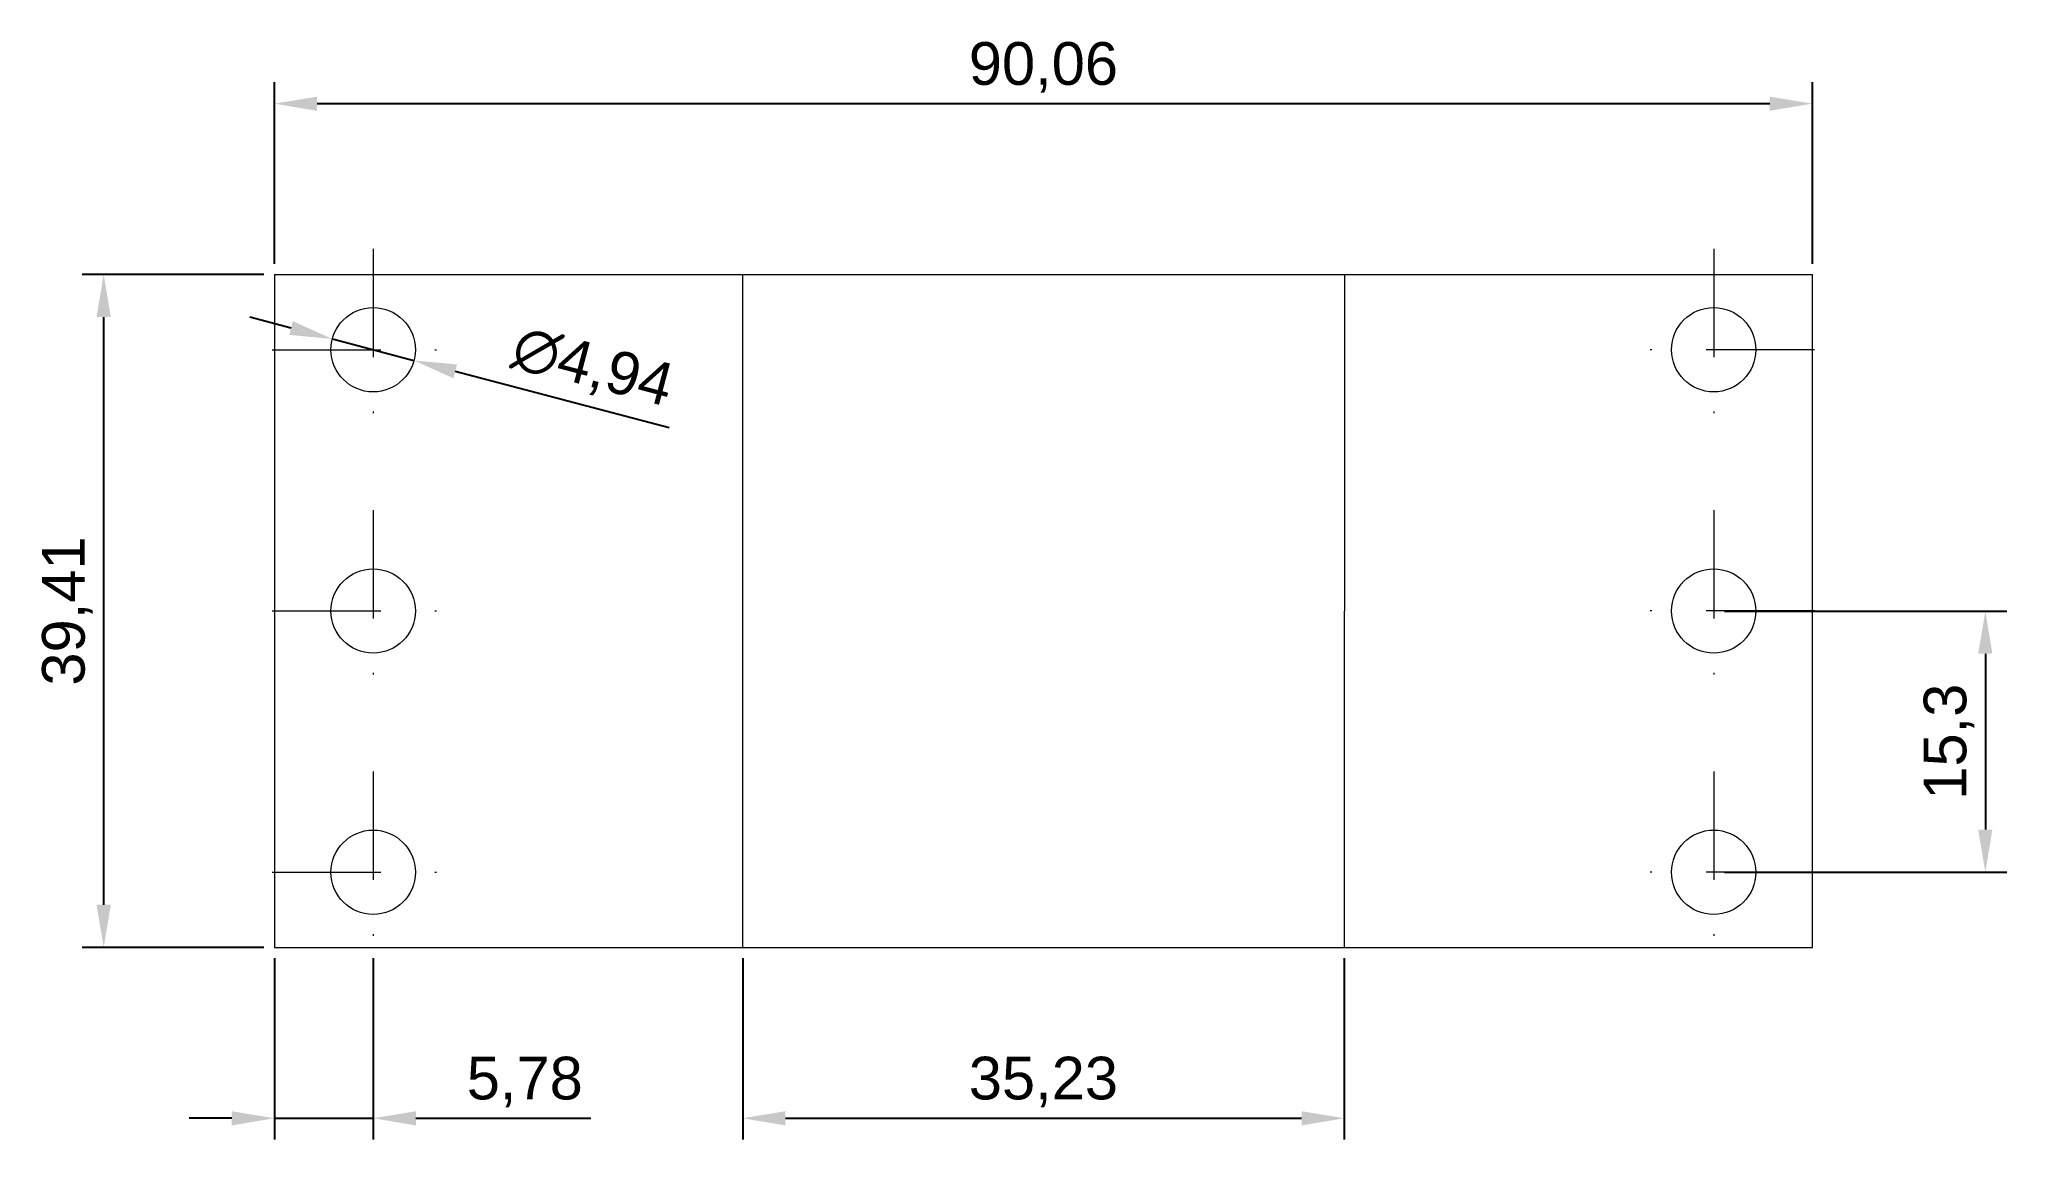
# Model space of a CAD drawing. Header units: millimetres. Extents: x 2229 to 2344, y 1982 to 2046.
import ezdxf

# ---------------------------------------------------------------- set-up
doc = ezdxf.new("R2010")
doc.units = ezdxf.units.MM
doc.linetypes.add('DASHDOT2', pattern=[12.7, 6.35, -3.175, 0, -3.175])
for name, color, linetype, lineweight in [('Anotate', 7, 'Continuous', 9), ('Axes', 7, 'DASHDOT2', 9), ('Drawing', 7, 'Continuous', 15)]:
    doc.layers.add(name, color=color, linetype=linetype, lineweight=lineweight)
doc.styles.get("Standard").update_dxf_attribs({"font": 'arial.ttf'})
doc.dimstyles.new('ISO-25', dxfattribs={"dimtxt": 2.5, "dimasz": 2.5, "dimexe": 1.25, "dimexo": 0.625, "dimtad": 1, "dimtxsty": 'Standard', "dimcen": 2.5, "dimadec": 0, "dimazin": 0, "dimtfac": 1, "dimtmove": 0, "dimatfit": 3, "dimfxl": 1, "dimarcsym": 0})

# ---------------------------------------------------------------- blocks, each defined once
blk = doc.blocks.new('*D1')
at = {"layer": 'Anotate', "color": 0, "lineweight": -2, "transparency": 16777216}
for p, q in [((2243.68, 2029.22), (2241.26, 2029.86)), ((2246.09, 2028.58), (2250.87, 2027.32)), ((2265.81, 2023.38), (2253.29, 2026.68))]:
    blk.add_line(p, q, dxfattribs=at)
at = {"layer": 'Anotate', "color": 0, "transparency": 16777216}
for points in [[(2243.78, 2029.62), (2243.57, 2028.82), (2246.09, 2028.58)], [(2253.39, 2027.09), (2253.18, 2026.28), (2250.87, 2027.32)]]:
    blk.add_solid(points, dxfattribs=at)
at = {"layer": 'Defpoints', "color": 0, "transparency": 16777216}
for p in [(2246.09, 2028.58), (2250.87, 2027.32)]:
    blk.add_point(p, dxfattribs=at)
at = {"layer": 'Anotate', "color": 0, "transparency": 16777216, "insert": (2261.31, 2026.81), "char_height": 2.5, "attachment_point": 5, "rotation": 345.2181}
blk.add_mtext('∅4,94', dxfattribs=at)
blk = doc.blocks.new('*D3')
at = {"layer": 'Anotate', "color": 0, "lineweight": -2, "transparency": 16777216}
for p, q in [((2242.08, 2032.36), (2231.45, 2032.36)), ((2232.7, 1995.45), (2232.7, 2029.86)), ((2242.08, 1992.95), (2231.45, 1992.95))]:
    blk.add_line(p, q, dxfattribs=at)
at = {"layer": 'Anotate', "color": 0, "transparency": 16777216}
for points in [[(2232.28, 2029.86), (2233.12, 2029.86), (2232.7, 2032.36)], [(2232.28, 1995.45), (2233.12, 1995.45), (2232.7, 1992.95)]]:
    blk.add_solid(points, dxfattribs=at)
at = {"layer": 'Defpoints', "color": 0, "transparency": 16777216}
for p in [(2232.7, 2032.36), (2242.7, 2032.36), (2242.7, 1992.95)]:
    blk.add_point(p, dxfattribs=at)
at = {"layer": 'Anotate', "color": 0, "transparency": 16777216, "insert": (2230.57, 2012.65), "char_height": 2.5, "attachment_point": 5, "rotation": 90}
blk.add_mtext('39,41', dxfattribs=at)
blk = doc.blocks.new('*D4')
at = {"layer": 'Anotate', "color": 0, "lineweight": -2, "transparency": 16777216}
for p, q in [((2270.12, 1992.32), (2270.12, 1981.7)), ((2305.35, 1992.32), (2305.35, 1981.7)), ((2272.62, 1982.95), (2302.85, 1982.95))]:
    blk.add_line(p, q, dxfattribs=at)
at = {"layer": 'Anotate', "color": 0, "transparency": 16777216}
for points in [[(2272.62, 1983.36), (2272.62, 1982.53), (2270.12, 1982.95)], [(2302.85, 1983.36), (2302.85, 1982.53), (2305.35, 1982.95)]]:
    blk.add_solid(points, dxfattribs=at)
at = {"layer": 'Defpoints', "color": 0, "transparency": 16777216}
for p in [(2270.12, 1992.95), (2305.35, 1992.95), (2305.35, 1982.95)]:
    blk.add_point(p, dxfattribs=at)
at = {"layer": 'Anotate', "color": 0, "transparency": 16777216, "insert": (2287.73, 1985.07), "char_height": 2.5, "attachment_point": 5}
blk.add_mtext('35,23', dxfattribs=at)
blk = doc.blocks.new('*D5')
at = {"layer": 'Anotate', "color": 0, "lineweight": -2, "transparency": 16777216}
for p, q in [((2242.7, 1992.32), (2242.7, 1981.7)), ((2248.48, 1992.32), (2248.48, 1981.7)), ((2240.2, 1982.95), (2237.7, 1982.95)), ((2242.7, 1982.95), (2248.48, 1982.95)), ((2250.98, 1982.95), (2261.23, 1982.95))]:
    blk.add_line(p, q, dxfattribs=at)
at = {"layer": 'Anotate', "color": 0, "transparency": 16777216}
for points in [[(2240.2, 1983.36), (2240.2, 1982.53), (2242.7, 1982.95)], [(2250.98, 1983.36), (2250.98, 1982.53), (2248.48, 1982.95)]]:
    blk.add_solid(points, dxfattribs=at)
at = {"layer": 'Defpoints', "color": 0, "transparency": 16777216}
for p in [(2242.7, 1992.95), (2248.48, 1992.95), (2248.48, 1982.95)]:
    blk.add_point(p, dxfattribs=at)
at = {"layer": 'Anotate', "color": 0, "transparency": 16777216, "insert": (2257.36, 1985.07), "char_height": 2.5, "attachment_point": 5}
blk.add_mtext('5,78', dxfattribs=at)
blk = doc.blocks.new('*D6')
at = {"layer": 'Anotate', "color": 0, "lineweight": -2, "transparency": 16777216}
for p, q in [((2327.61, 2012.65), (2344.14, 2012.65)), ((2342.89, 2010.15), (2342.89, 1999.85)), ((2327.61, 1997.35), (2344.14, 1997.35))]:
    blk.add_line(p, q, dxfattribs=at)
at = {"layer": 'Anotate', "color": 0, "transparency": 16777216}
for points in [[(2342.47, 2010.15), (2343.3, 2010.15), (2342.89, 2012.65)], [(2342.47, 1999.85), (2343.3, 1999.85), (2342.89, 1997.35)]]:
    blk.add_solid(points, dxfattribs=at)
at = {"layer": 'Defpoints', "color": 0, "transparency": 16777216}
for p in [(2326.98, 2012.65), (2326.98, 1997.35), (2342.89, 1997.35)]:
    blk.add_point(p, dxfattribs=at)
at = {"layer": 'Anotate', "color": 0, "transparency": 16777216, "insert": (2340.76, 2005), "char_height": 2.5, "attachment_point": 5, "rotation": 90}
blk.add_mtext('15,3', dxfattribs=at)
blk = doc.blocks.new('*D9')
at = {"layer": 'Anotate', "color": 0, "lineweight": -2, "transparency": 16777216}
for p, q in [((2242.7, 2032.98), (2242.7, 2043.61)), ((2332.76, 2032.98), (2332.76, 2043.61)), ((2245.2, 2042.36), (2330.26, 2042.36))]:
    blk.add_line(p, q, dxfattribs=at)
at = {"layer": 'Anotate', "color": 0, "transparency": 16777216}
for points in [[(2245.2, 2042.77), (2245.2, 2041.94), (2242.7, 2042.36)], [(2330.26, 2042.77), (2330.26, 2041.94), (2332.76, 2042.36)]]:
    blk.add_solid(points, dxfattribs=at)
at = {"layer": 'Defpoints', "color": 0, "transparency": 16777216}
for p in [(2332.76, 2042.36), (2242.7, 2032.36), (2332.76, 2032.36)]:
    blk.add_point(p, dxfattribs=at)
at = {"layer": 'Anotate', "color": 0, "transparency": 16777216, "insert": (2287.73, 2044.48), "char_height": 2.5, "attachment_point": 5}
blk.add_mtext('90,06', dxfattribs=at)

msp = doc.modelspace()

# ---------------------------------------------------------------- linework, layer by layer
at = {"layer": 'Axes'}
for p, q in [((2248.481, 2033.859), (2248.481, 2022.045)), ((2326.981, 2033.859), (2326.981, 2022.045)), ((2242.573, 2027.952), (2254.388, 2027.952)), ((2332.888, 2027.952), (2321.073, 2027.952)), ((2248.481, 2018.559), (2248.481, 2006.745)), ((2326.981, 2018.559), (2326.981, 2006.745)), ((2242.573, 2012.652), (2254.388, 2012.652)), ((2332.888, 2012.652), (2321.073, 2012.652)), ((2248.481, 2003.259), (2248.481, 1991.445)), ((2326.981, 2003.259), (2326.981, 1991.445)), ((2242.573, 1997.352), (2254.388, 1997.352)), ((2332.888, 1997.352), (2321.073, 1997.352))]:
    msp.add_line(p, q, dxfattribs=at)
at = {"layer": 'Drawing'}
for p, q in [((2242.701, 2032.357), (2242.701, 1992.947)), ((2242.701, 2032.357), (2332.761, 2032.357)), ((2270.106, 2032.357), (2270.116, 1992.947)), ((2305.356, 2032.357), (2305.345, 1992.947)), ((2332.761, 1992.947), (2332.761, 2032.357)), ((2242.701, 1992.947), (2332.761, 1992.947))]:
    msp.add_line(p, q, dxfattribs=at)
for centre in [(2248.481, 2027.952), (2326.981, 2027.952), (2248.481, 2012.652), (2326.981, 2012.652), (2248.481, 1997.352), (2326.981, 1997.352)]:
    msp.add_circle(centre, 2.47, dxfattribs=at)

# ---------------------------------------------------------------- dimensions: what is measured, and where the dimension line sits
at = {"layer": 'Anotate'}
for base, p1, p2, picture, middle in [((2332.761, 2042.357), (2242.701, 2032.357), (2332.761, 2032.357), '*D9', (2287.731, 2044.484)), ((2248.481, 1982.947), (2242.701, 1992.947), (2248.481, 1992.947), '*D5', (2257.355, 1985.074)), ((2305.345, 1982.947), (2270.116, 1992.947), (2305.345, 1992.947), '*D4', (2287.731, 1985.074))]:
    dim = msp.add_linear_dim(base=base, p1=p1, p2=p2, dimstyle='ISO-25', dxfattribs=at)
    dim.commit()
    dim.dimension.update_dxf_attribs({"geometry": picture, "text_midpoint": middle})
for base, p1, p2, angle, picture, middle in [((2232.701, 2032.357), (2242.701, 1992.947), (2242.701, 2032.357), 270, '*D3', (2230.573, 2012.652)), ((2342.888, 1997.352), (2326.981, 2012.652), (2326.981, 1997.352), 90, '*D6', (2340.76, 2005.002))]:
    dim = msp.add_linear_dim(base=base, p1=p1, p2=p2, angle=angle, dimstyle='ISO-25', dxfattribs=at)
    dim.commit()
    dim.dimension.update_dxf_attribs({"geometry": picture, "text_midpoint": middle})
dim = msp.add_diameter_dim_2p(p1=(2246.092, 2028.582), p2=(2250.869, 2027.322), dimstyle='ISO-25', dxfattribs=at)
dim.commit()
dim.dimension.update_dxf_attribs({"geometry": '*D1', "text_midpoint": (2261.31, 2026.809)})

doc.saveas('drawing.dxf')
